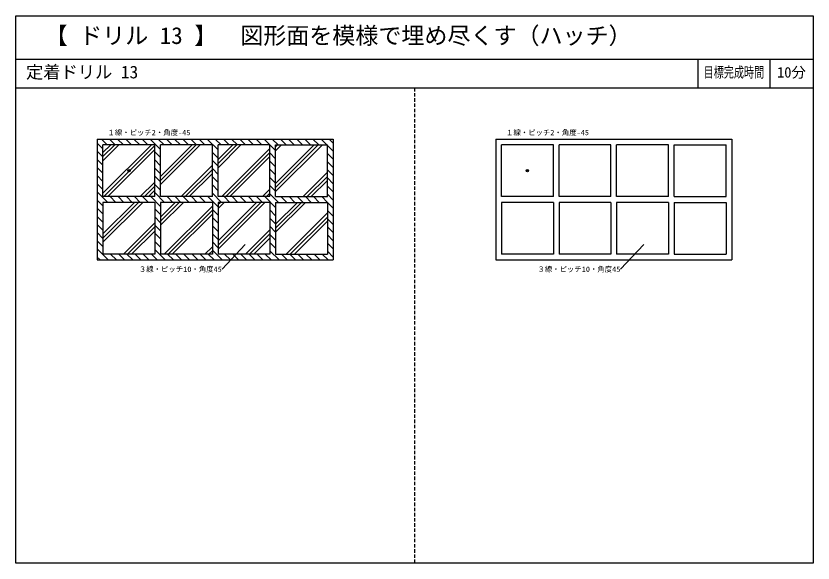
# Model space of a CAD drawing. Units: millimetres, scale not verified. Extents: x -13850 to 13850, y -9500 to 9500.
import ezdxf
from ezdxf.enums import TextEntityAlignment as Align

# ---------------------------------------------------------------- set-up
doc = ezdxf.new("R2010")
doc.units = ezdxf.units.MM
doc.header["$LTSCALE"] = 100
doc.header["$PDMODE"] = 32
doc.header["$PDSIZE"] = 80
doc.linetypes.add('DASHED1', pattern=[1.8, 1.2, -0.6])
for name, color, linetype in [('D-0', 4, 'Continuous'), ('E-0', 4, 'Continuous'), ('F-0', 7, 'Continuous')]:
    doc.layers.add(name, color=color, linetype=linetype)
doc.styles.add('ＭＳ ゴシック', font='')
doc.styles.get('ＭＳ ゴシック').set_extended_font_data('MS Gothic')

msp = doc.modelspace()

# ---------------------------------------------------------------- linework, layer by layer
at = {"layer": 'D-0'}
for p, q in [((-6687.8, 703.8), (-5880.4, 1559.6)), ((7162.2, 703.8), (7969.6, 1559.6))]:
    msp.add_line(p, q, dxfattribs=at)
at = {"layer": 'E-0', "color": 7}
for p, q in [((-11025, 5225), (-11025, 1025)), ((-11025, 5225), (-2825, 5225)), ((-10825, 3225), (-10825, 5025)), ((-9025, 5025), (-10825, 5025)), ((-9025, 3225), (-9025, 5025)), ((-8825, 3225), (-8825, 5025)), ((-7025, 5025), (-8825, 5025)), ((-7025, 3225), (-7025, 5025)), ((-6825, 3225), (-6825, 5025)), ((-5025, 5025), (-6825, 5025)), ((-5025, 3225), (-5025, 5025)), ((-4825, 3225), (-4825, 5025)), ((-4825, 5025), (-3025, 5025)), ((-2825, 5225), (-2825, 1025)), ((2825, 5225), (2825, 1025)), ((2825, 5225), (11025, 5225)), ((5025, 3225), (5025, 5025)), ((6825, 5025), (5025, 5025)), ((6825, 3225), (6825, 5025)), ((8825, 5025), (7025, 5025)), ((7025, 3225), (7025, 5025)), ((8825, 3225), (8825, 5025)), ((10825, 3225), (10825, 5025)), ((11025, 5225), (11025, 1025)), ((-9025, 3225), (-10825, 3225)), ((-7025, 3225), (-8825, 3225)), ((-5025, 3225), (-6825, 3225)), ((6825, 3225), (5025, 3225)), ((8825, 3225), (7025, 3225)), ((9025, 3225), (10825, 3225)), ((-10825, 3025), (-10825, 1225)), ((-9025, 3025), (-10825, 3025)), ((-9025, 3025), (-9025, 1225)), ((-8825, 3025), (-8825, 1225)), ((-7025, 3025), (-8825, 3025)), ((-7025, 3025), (-7025, 1225)), ((-6825, 3025), (-6825, 1225)), ((-5025, 3025), (-6825, 3025)), ((-5025, 3025), (-5025, 1225)), ((-4825, 3025), (-4825, 1225)), ((-4825, 3025), (-3025, 3025)), ((-3025, 3025), (-3025, 1225)), ((3025, 3025), (3025, 1225)), ((4825, 3025), (3025, 3025)), ((4825, 3025), (4825, 1225)), ((6825, 3025), (6825, 1225)), ((7025, 3025), (7025, 1225)), ((8825, 3025), (7025, 3025)), ((9025, 3025), (10825, 3025)), ((9025, 3025), (9025, 1225)), ((10825, 3025), (10825, 1225)), ((-9025, 1225), (-10825, 1225)), ((-7025, 1225), (-8825, 1225)), ((-5025, 1225), (-6825, 1225)), ((-4825, 1225), (-3025, 1225)), ((4825, 1225), (3025, 1225)), ((6825, 1225), (5025, 1225)), ((9025, 1225), (10825, 1225)), ((-11025, 1025), (-2825, 1025)), ((2825, 1025), (11025, 1025))]:
    msp.add_line(p, q, dxfattribs=at)
at = {"layer": 'E-0'}
for p, q in [((-11025, 5085.3), (-10825, 4885.3)), ((-10881.9, 5225), (-10681.9, 5025)), ((-10825, 3342.2), (-9142.2, 5025)), ((-10825, 4473.5), (-10273.5, 5025)), ((-10825, 4615), (-10415, 5025)), ((-10825, 4756.4), (-10556.4, 5025)), ((-10800.7, 3225), (-9025, 5000.7)), ((-10599, 5225), (-10399, 5025)), ((-10316.2, 5225), (-10116.2, 5025)), ((-10033.3, 5225), (-9833.3, 5025)), ((-9750.5, 5225), (-9550.5, 5025)), ((-9467.6, 5225), (-9267.6, 5025)), ((-9184.8, 5225), (-8825, 4865.2)), ((-8902, 5225), (-8702, 5025)), ((-8825, 3645.1), (-7445.1, 5025)), ((-8825, 3786.5), (-7586.5, 5025)), ((-8825, 3927.9), (-7727.9, 5025)), ((-8619.1, 5225), (-8419.1, 5025)), ((-8336.3, 5225), (-8136.3, 5025)), ((-8053.4, 5225), (-7853.4, 5025)), ((-7770.6, 5225), (-7570.6, 5025)), ((-7487.7, 5225), (-7287.7, 5025)), ((-7204.9, 5225), (-6825, 4845.1)), ((-6922.1, 5225), (-6722.1, 5025)), ((-6825, 4230.9), (-6030.9, 5025)), ((-6825, 4372.3), (-6172.3, 5025)), ((-6825, 4513.7), (-6313.7, 5025)), ((-6639.2, 5225), (-6439.2, 5025)), ((-6356.4, 5225), (-6156.4, 5025)), ((-6073.5, 5225), (-5873.5, 5025)), ((-5790.7, 5225), (-5590.7, 5025)), ((-5507.8, 5225), (-5307.8, 5025)), ((-4942.2, 5225), (-4742.2, 5025)), ((-4825, 3402.5), (-3202.5, 5025)), ((-4825, 3543.9), (-3343.9, 5025)), ((-4825, 3685.3), (-3485.3, 5025)), ((-4825, 4816.7), (-4616.7, 5025)), ((-4825, 4958.1), (-4758.1, 5025)), ((-4659.3, 5225), (-4459.3, 5025)), ((-4376.5, 5225), (-4176.5, 5025)), ((-4093.6, 5225), (-3893.6, 5025)), ((-3810.8, 5225), (-3610.8, 5025)), ((-3527.9, 5225), (-3327.9, 5025)), ((-3245.1, 5225), (-3045.1, 5025)), ((-3025, 5004.9), (-2825, 4804.9)), ((-2962.3, 5225), (-2825, 5087.7)), ((-11025, 4802.5), (-10825, 4602.5)), ((-10659.3, 3225), (-9025, 4859.3)), ((-9025, 4782.4), (-8825, 4582.4)), ((-7025, 4762.3), (-6825, 4562.3)), ((-6699.5, 3225), (-5025, 4899.5)), ((-6558.1, 3225), (-5025, 4758.1)), ((-5025, 4742.2), (-4825, 4542.2)), ((-3025, 4722.1), (-2825, 4522.1)), ((-11025, 4519.6), (-10825, 4319.6)), ((-9025, 4499.5), (-8825, 4299.5)), ((-7025, 4479.4), (-6825, 4279.4)), ((-6416.7, 3225), (-5025, 4616.7)), ((-5025, 4459.3), (-4825, 4259.3)), ((-3025, 4439.2), (-2825, 4239.2)), ((-11025, 4236.8), (-10825, 4036.8)), ((-9025, 4216.7), (-8825, 4016.7)), ((-8113.7, 3225), (-7025, 4313.7)), ((-7972.3, 3225), (-7025, 4172.3)), ((-7025, 4196.6), (-6825, 3996.6)), ((-5025, 4176.5), (-4825, 3976.5)), ((-3025, 4156.4), (-2825, 3956.4)), ((-11025, 3953.9), (-10825, 3753.9)), ((-9025, 3933.8), (-8825, 3733.8)), ((-7830.9, 3225), (-7025, 4030.9)), ((-7025, 3913.7), (-6825, 3713.7)), ((-5025, 3893.6), (-4825, 3693.6)), ((-3871.1, 3225), (-3025, 4071.1)), ((-3729.7, 3225), (-3025, 3929.7)), ((-11025, 3671.1), (-10825, 3471.1)), ((-9527.9, 3225), (-9025, 3727.9)), ((-9025, 3651), (-8825, 3451)), ((-7025, 3630.9), (-6825, 3430.9)), ((-5025, 3610.8), (-4825, 3410.8)), ((-3588.3, 3225), (-3025, 3788.3)), ((-3025, 3873.5), (-2825, 3673.5)), ((-11025, 3388.2), (-10661.8, 3025)), ((-9386.5, 3225), (-9025, 3586.5)), ((-9245.1, 3225), (-9025, 3445.1)), ((-9025, 3368.1), (-8681.9, 3025)), ((-7025, 3348), (-6702, 3025)), ((-5285.3, 3225), (-5025, 3485.3)), ((-5143.9, 3225), (-5025, 3343.9)), ((-5025, 3327.9), (-4722.1, 3025)), ((-3025, 3590.7), (-2825, 3390.7)), ((-11025, 3105.4), (-10825, 2905.4)), ((-10578.9, 3225), (-10378.9, 3025)), ((-10296.1, 3225), (-10096.1, 3025)), ((-10013.2, 3225), (-9813.2, 3025)), ((-9730.4, 3225), (-9530.4, 3025)), ((-9447.5, 3225), (-9247.5, 3025)), ((-9164.7, 3225), (-8825, 2885.3)), ((-8599, 3225), (-8399, 3025)), ((-8316.2, 3225), (-8116.2, 3025)), ((-8033.3, 3225), (-7833.3, 3025)), ((-7750.5, 3225), (-7550.5, 3025)), ((-7467.6, 3225), (-7267.6, 3025)), ((-7184.8, 3225), (-6825, 2865.2)), ((-6619.1, 3225), (-6419.1, 3025)), ((-6336.3, 3225), (-6136.3, 3025)), ((-6053.4, 3225), (-5853.4, 3025)), ((-5770.6, 3225), (-5570.6, 3025)), ((-5487.7, 3225), (-5287.7, 3025)), ((-5204.9, 3225), (-4825, 2845.1)), ((-4639.2, 3225), (-4439.2, 3025)), ((-4356.4, 3225), (-4156.4, 3025)), ((-4073.5, 3225), (-3873.5, 3025)), ((-3790.7, 3225), (-3590.7, 3025)), ((-3507.8, 3225), (-3307.8, 3025)), ((-3025, 3307.8), (-2825, 3107.8)), ((-11025, 2822.6), (-10825, 2622.6)), ((-10825, 1645.1), (-9445.1, 3025)), ((-10825, 1786.5), (-9586.5, 3025)), ((-10825, 1927.9), (-9727.9, 3025)), ((-9025, 2802.5), (-8825, 2602.5)), ((-8825, 2230.9), (-8030.9, 3025)), ((-8825, 2372.3), (-8172.3, 3025)), ((-8825, 2513.7), (-8313.7, 3025)), ((-8699.5, 1225), (-7025, 2899.5)), ((-7025, 2782.4), (-6825, 2582.4)), ((-6825, 1402.5), (-5202.5, 3025)), ((-6825, 1543.9), (-5343.9, 3025)), ((-6825, 1685.3), (-5485.3, 3025)), ((-6825, 2816.7), (-6616.7, 3025)), ((-6825, 2958.1), (-6758.1, 3025)), ((-4825, 1988.3), (-3788.3, 3025)), ((-4825, 2129.7), (-3929.7, 3025)), ((-4825, 2271.1), (-4071.1, 3025)), ((-11025, 2539.7), (-10825, 2339.7)), ((-9025, 2519.6), (-8825, 2319.6)), ((-8558.1, 1225), (-7025, 2758.1)), ((-8416.7, 1225), (-7025, 2616.7)), ((-7025, 2499.5), (-6825, 2299.5)), ((-5025, 2762.3), (-4825, 2562.3)), ((-4456.9, 1225), (-3025, 2656.9)), ((-4315.5, 1225), (-3025, 2515.5)), ((-3025, 2742.2), (-2825, 2542.2)), ((-11025, 2256.9), (-10825, 2056.9)), ((-10113.7, 1225), (-9025, 2313.7)), ((-9025, 2236.8), (-8825, 2036.8)), ((-7025, 2216.7), (-6825, 2016.7)), ((-5025, 2479.4), (-4825, 2279.4)), ((-4174, 1225), (-3025, 2374)), ((-3025, 2459.3), (-2825, 2259.3)), ((-11025, 1974), (-10825, 1774)), ((-9972.3, 1225), (-9025, 2172.3)), ((-9830.9, 1225), (-9025, 2030.9)), ((-9025, 1953.9), (-8825, 1753.9)), ((-5871.1, 1225), (-5025, 2071.1)), ((-5025, 2196.6), (-4825, 1996.6)), ((-3025, 2176.5), (-2825, 1976.5)), ((-11025, 1691.2), (-10825, 1491.2)), ((-9025, 1671.1), (-8825, 1471.1)), ((-7025, 1933.8), (-6825, 1733.8)), ((-5729.7, 1225), (-5025, 1929.7)), ((-5588.3, 1225), (-5025, 1788.3)), ((-5025, 1913.7), (-4825, 1713.7)), ((-3025, 1893.6), (-2825, 1693.6)), ((-11025, 1408.3), (-10641.7, 1025)), ((-9025, 1388.2), (-8661.8, 1025)), ((-7285.3, 1225), (-7025, 1485.3)), ((-7025, 1651), (-6825, 1451)), ((-5025, 1630.9), (-4825, 1430.9)), ((-3025, 1610.8), (-2825, 1410.8)), ((-11025, 1125.5), (-10924.5, 1025)), ((-10558.8, 1225), (-10358.8, 1025)), ((-10276, 1225), (-10076, 1025)), ((-9993.1, 1225), (-9793.1, 1025)), ((-9710.3, 1225), (-9510.3, 1025)), ((-9427.4, 1225), (-9227.4, 1025)), ((-9144.6, 1225), (-8944.6, 1025)), ((-8578.9, 1225), (-8378.9, 1025)), ((-8296.1, 1225), (-8096.1, 1025)), ((-8013.2, 1225), (-7813.2, 1025)), ((-7730.4, 1225), (-7530.4, 1025)), ((-7447.5, 1225), (-7247.5, 1025)), ((-7164.7, 1225), (-6964.7, 1025)), ((-7143.9, 1225), (-7025, 1343.9)), ((-7025, 1368.1), (-6681.9, 1025)), ((-6599, 1225), (-6399, 1025)), ((-6316.2, 1225), (-6116.2, 1025)), ((-6033.3, 1225), (-5833.3, 1025)), ((-5750.5, 1225), (-5550.5, 1025)), ((-5467.6, 1225), (-5267.6, 1025)), ((-5184.8, 1225), (-4984.8, 1025)), ((-5025, 1348), (-4702, 1025)), ((-4619.1, 1225), (-4419.1, 1025)), ((-4336.3, 1225), (-4136.3, 1025)), ((-4053.4, 1225), (-3853.4, 1025)), ((-3770.6, 1225), (-3570.6, 1025)), ((-3487.7, 1225), (-3287.7, 1025)), ((-3204.9, 1225), (-3004.9, 1025)), ((-3025, 1327.9), (-2825, 1127.9))]:
    msp.add_line(p, q, dxfattribs=at)
for points in [[(-5225, 5225), (-5025, 5025), (-4825, 4825)], [(-3225, 3225), (-3025, 3025), (-2825, 2825)]]:
    msp.add_lwpolyline(points, dxfattribs=at)
at = {"layer": 'E-0', "color": 7}
for points in [[(-4825, 3225), (-3025, 3225), (-3025, 5025)], [(4825, 3225), (3025, 3225), (3025, 5025)], [(4825, 3225), (4825, 5025), (3025, 5025)], [(9025, 3225), (9025, 5025), (10825, 5025)], [(6825, 3025), (5025, 3025), (5025, 1225)], [(8825, 3025), (8825, 1225), (7025, 1225)]]:
    msp.add_lwpolyline(points, dxfattribs=at)
at = {"layer": 'E-0', "color": 3}
for p in [(-9925, 4125), (3925, 4125)]:
    msp.add_point(p, dxfattribs=at)
at = {"layer": 'F-0', "color": 6}
for p, q in [((-13850, 9500), (13850, 9500)), ((-13850, -9500), (-13850, 9500)), ((-13850, 8000), (13850, 8000))]:
    msp.add_line(p, q, dxfattribs=at)
at = {"layer": 'F-0'}
for p, q in [((9850, 8000), (9850, 7000)), ((12350, 8000), (12350, 7000)), ((-13850, 7000), (13850, 7000))]:
    msp.add_line(p, q, dxfattribs=at)
at = {"layer": 'F-0', "linetype": 'DASHED1'}
msp.add_line((0, 7000), (0, -9500), dxfattribs=at)
at = {"layer": 'F-0', "color": 6}
msp.add_lwpolyline([(13850, 9500), (13850, -9500), (-13850, -9500)], dxfattribs=at)

# ---------------------------------------------------------------- texts
at = {"layer": 'D-0', "style": 'ＭＳ ゴシック'}
for s, p in [('１線・ピッチ2・角度-45', (-10670.1, 5303.2)), ('１線・ピッチ2・角度-45', (3179.9, 5303.2)), ('３線・ピッチ10・角度45', (-9578.2, 558.4)), ('３線・ピッチ10・角度45', (4271.8, 558.4))]:
    msp.add_text(s, height=183.3, dxfattribs=at).set_placement(p, align=Align.BOTTOM_LEFT)
at = {"layer": 'F-0', "style": 'ＭＳ ゴシック'}
for s, height, p in [('【 ドリル 13 】\u3000図形面を模様で埋め尽くす（ハッチ）', 586.5, (-12850, 8350)), ('定着ドリル 13', 439.9, (-13500, 7200)), ('10分', 366.6, (12600, 7250))]:
    msp.add_text(s, height=height, dxfattribs=at).set_placement(p, align=Align.BOTTOM_LEFT)
at = {"layer": 'F-0', "style": 'ＭＳ ゴシック', "width": 0.7}
msp.add_text('目標完成時間', height=366.6, dxfattribs=at).set_placement((10050, 7250), align=Align.BOTTOM_LEFT)

doc.saveas('drawing.dxf')
